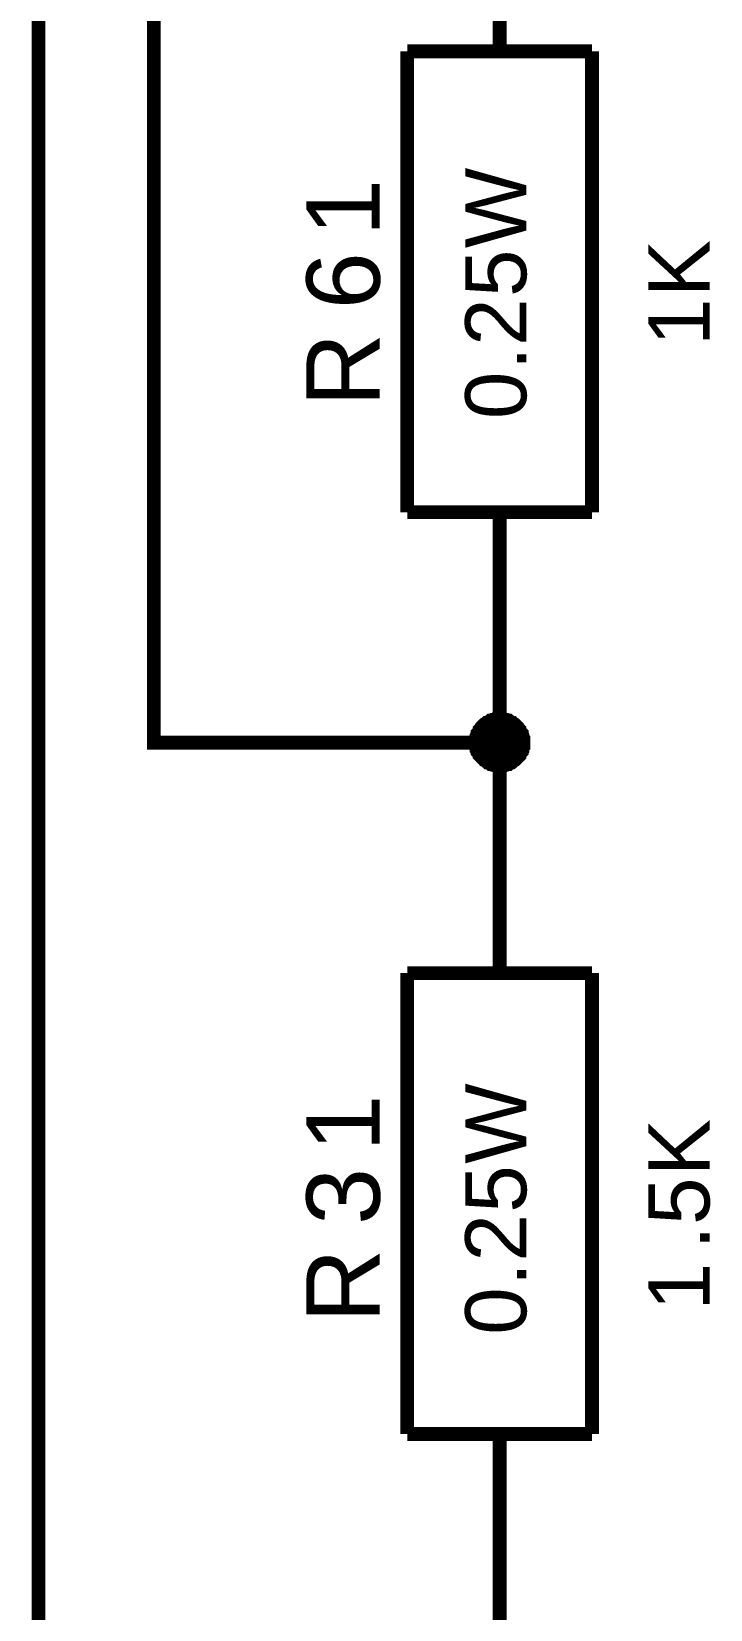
# Model space of a CAD drawing. Header units: millimetres. Extents: x -2024 to 917, y -725 to 13.
# Drawn here: x 267.02 to 281.74, y -600.11 to -565.87 of the extents above; entities that cross this region are included whole.
import ezdxf

# ---------------------------------------------------------------- set-up
doc = ezdxf.new("R2010")
doc.units = ezdxf.units.MM
doc.layers.add('Sheet', color=255, linetype='Continuous')
doc.styles.get("Standard").update_dxf_attribs({"font": 'arial.ttf'})

msp = doc.modelspace()

# ---------------------------------------------------------------- linework, layer by layer
at = {"layer": 'Sheet'}
for points, const_width in [([(277.171, -638.79), (267.175, -638.79), (267.175, -538.791)], 0.3), ([(277.171, -581.298), (269.674, -581.298), (269.674, -538.791)], 0.3), ([(277.171, -566.295), (277.171, -563.795)], 0.3), ([(275.169, -566.295), (279.174, -566.295)], 0.3), ([(275.169, -576.297), (275.169, -566.295)], 0.3), ([(279.174, -576.297), (279.174, -566.295)], 0.3), ([(275.169, -576.297), (279.174, -576.297)], 0.3), ([(277.171, -576.297), (277.171, -578.797)], 0.3), ([(277.171, -583.798), (277.171, -581.298), (277.171, -578.797)], 0.3), ([(276.658, -581.298), (276.658, -581.265), (276.658, -581.248), (276.658, -581.215), (276.675, -581.198), (276.675, -581.165), (276.675, -581.149), (276.691, -581.116), (276.691, -581.099), (276.708, -581.083), (276.725, -581.049), (276.741, -581.033), (276.741, -581.016), (276.758, -581), (276.774, -580.967), (276.791, -580.95), (276.807, -580.934), (276.824, -580.917), (276.84, -580.9), (276.874, -580.884), (276.89, -580.867), (276.907, -580.867), (276.923, -580.851), (276.956, -580.834), (276.973, -580.818), (276.989, -580.818), (277.022, -580.801), (277.039, -580.801), (277.072, -580.801), (277.089, -580.784), (277.122, -580.784), (277.138, -580.784), (277.171, -580.784)], 0.3), ([(276.658, -581.298), (276.658, -581.265), (276.658, -581.248), (276.658, -581.215), (276.675, -581.198), (276.675, -581.165), (276.675, -581.149), (276.691, -581.116), (276.691, -581.099), (276.708, -581.083), (276.725, -581.049), (276.741, -581.033), (276.741, -581.016), (276.758, -581), (276.774, -580.967), (276.791, -580.95), (276.807, -580.934), (276.824, -580.917), (276.84, -580.9), (276.874, -580.884), (276.89, -580.867), (276.907, -580.867), (276.923, -580.851), (276.956, -580.834), (276.973, -580.818), (276.989, -580.818), (277.022, -580.801), (277.039, -580.801), (277.072, -580.801), (277.089, -580.784), (277.122, -580.784), (277.138, -580.784), (277.171, -580.784)], 0.3), ([(276.658, -581.298), (276.658, -581.265), (276.658, -581.248), (276.658, -581.215), (276.675, -581.198), (276.675, -581.165), (276.675, -581.149), (276.691, -581.116), (276.691, -581.099), (276.708, -581.083), (276.725, -581.049), (276.741, -581.033), (276.741, -581.016), (276.758, -581), (276.774, -580.967), (276.791, -580.95), (276.807, -580.934), (276.824, -580.917), (276.84, -580.9), (276.874, -580.884), (276.89, -580.867), (276.907, -580.867), (276.923, -580.851), (276.956, -580.834), (276.973, -580.818), (276.989, -580.818), (277.022, -580.801), (277.039, -580.801), (277.072, -580.801), (277.089, -580.784), (277.122, -580.784), (277.138, -580.784), (277.171, -580.784)], 0.3), ([(276.658, -581.298), (276.658, -581.265), (276.658, -581.248), (276.658, -581.215), (276.675, -581.198), (276.675, -581.165), (276.675, -581.149), (276.691, -581.116), (276.691, -581.099), (276.708, -581.083), (276.725, -581.049), (276.741, -581.033), (276.741, -581.016), (276.758, -581), (276.774, -580.967), (276.791, -580.95), (276.807, -580.934), (276.824, -580.917), (276.84, -580.9), (276.874, -580.884), (276.89, -580.867), (276.907, -580.867), (276.923, -580.851), (276.956, -580.834), (276.973, -580.818), (276.989, -580.818), (277.022, -580.801), (277.039, -580.801), (277.072, -580.801), (277.089, -580.784), (277.122, -580.784), (277.138, -580.784), (277.171, -580.784)], 0.3), ([(277.171, -580.784), (277.171, -580.784)], 0.3), ([(277.171, -580.784), (277.205, -580.784), (277.221, -580.784), (277.254, -580.784), (277.271, -580.801), (277.304, -580.801), (277.32, -580.801), (277.354, -580.818), (277.37, -580.818), (277.387, -580.834), (277.42, -580.851), (277.436, -580.867), (277.453, -580.867), (277.469, -580.884), (277.502, -580.9), (277.519, -580.917), (277.536, -580.934), (277.552, -580.95), (277.569, -580.967), (277.585, -581), (277.602, -581.016), (277.602, -581.033), (277.618, -581.049), (277.635, -581.083), (277.651, -581.099), (277.651, -581.116), (277.668, -581.149), (277.668, -581.165), (277.668, -581.198), (277.685, -581.215), (277.685, -581.248), (277.685, -581.265), (277.685, -581.298)], 0.3), ([(277.171, -580.784), (277.171, -580.784)], 0.3), ([(277.171, -580.784), (277.205, -580.784), (277.221, -580.784), (277.254, -580.784), (277.271, -580.801), (277.304, -580.801), (277.32, -580.801), (277.354, -580.818), (277.37, -580.818), (277.387, -580.834), (277.42, -580.851), (277.436, -580.867), (277.453, -580.867), (277.469, -580.884), (277.502, -580.9), (277.519, -580.917), (277.536, -580.934), (277.552, -580.95), (277.569, -580.967), (277.585, -581), (277.602, -581.016), (277.602, -581.033), (277.618, -581.049), (277.635, -581.083), (277.651, -581.099), (277.651, -581.116), (277.668, -581.149), (277.668, -581.165), (277.668, -581.198), (277.685, -581.215), (277.685, -581.248), (277.685, -581.265), (277.685, -581.298)], 0.3), ([(277.171, -580.784), (277.171, -580.784)], 0.3), ([(277.171, -580.784), (277.205, -580.784), (277.221, -580.784), (277.254, -580.784), (277.271, -580.801), (277.304, -580.801), (277.32, -580.801), (277.354, -580.818), (277.37, -580.818), (277.387, -580.834), (277.42, -580.851), (277.436, -580.867), (277.453, -580.867), (277.469, -580.884), (277.502, -580.9), (277.519, -580.917), (277.536, -580.934), (277.552, -580.95), (277.569, -580.967), (277.585, -581), (277.602, -581.016), (277.602, -581.033), (277.618, -581.049), (277.635, -581.083), (277.651, -581.099), (277.651, -581.116), (277.668, -581.149), (277.668, -581.165), (277.668, -581.198), (277.685, -581.215), (277.685, -581.248), (277.685, -581.265), (277.685, -581.298)], 0.3), ([(277.171, -580.784), (277.171, -580.784)], 0.3), ([(277.171, -580.784), (277.205, -580.784), (277.221, -580.784), (277.254, -580.784), (277.271, -580.801), (277.304, -580.801), (277.32, -580.801), (277.354, -580.818), (277.37, -580.818), (277.387, -580.834), (277.42, -580.851), (277.436, -580.867), (277.453, -580.867), (277.469, -580.884), (277.502, -580.9), (277.519, -580.917), (277.536, -580.934), (277.552, -580.95), (277.569, -580.967), (277.585, -581), (277.602, -581.016), (277.602, -581.033), (277.618, -581.049), (277.635, -581.083), (277.651, -581.099), (277.651, -581.116), (277.668, -581.149), (277.668, -581.165), (277.668, -581.198), (277.685, -581.215), (277.685, -581.248), (277.685, -581.265), (277.685, -581.298)], 0.3), ([(276.658, -581.298), (276.658, -581.265), (276.658, -581.248), (276.658, -581.215), (276.675, -581.198), (276.675, -581.165), (276.675, -581.149), (276.691, -581.116), (276.691, -581.099), (276.708, -581.083), (276.725, -581.049), (276.741, -581.033), (276.741, -581.016), (276.758, -581), (276.774, -580.967), (276.791, -580.95), (276.807, -580.934), (276.824, -580.917), (276.84, -580.9), (276.874, -580.884), (276.89, -580.867), (276.907, -580.867), (276.923, -580.851), (276.956, -580.834), (276.973, -580.818), (276.989, -580.818), (277.022, -580.801), (277.039, -580.801), (277.072, -580.801), (277.089, -580.784), (277.122, -580.784), (277.138, -580.784), (277.171, -580.784)], 0.0991), ([(276.658, -581.298), (276.658, -581.265), (276.658, -581.248), (276.658, -581.215), (276.675, -581.198), (276.675, -581.165), (276.675, -581.149), (276.691, -581.116), (276.691, -581.099), (276.708, -581.083), (276.725, -581.049), (276.741, -581.033), (276.741, -581.016), (276.758, -581), (276.774, -580.967), (276.791, -580.95), (276.807, -580.934), (276.824, -580.917), (276.84, -580.9), (276.874, -580.884), (276.89, -580.867), (276.907, -580.867), (276.923, -580.851), (276.956, -580.834), (276.973, -580.818), (276.989, -580.818), (277.022, -580.801), (277.039, -580.801), (277.072, -580.801), (277.089, -580.784), (277.122, -580.784), (277.138, -580.784), (277.171, -580.784)], 0.0991), ([(276.658, -581.298), (276.658, -581.265), (276.658, -581.248), (276.658, -581.215), (276.675, -581.198), (276.675, -581.165), (276.675, -581.149), (276.691, -581.116), (276.691, -581.099), (276.708, -581.083), (276.725, -581.049), (276.741, -581.033), (276.741, -581.016), (276.758, -581), (276.774, -580.967), (276.791, -580.95), (276.807, -580.934), (276.824, -580.917), (276.84, -580.9), (276.874, -580.884), (276.89, -580.867), (276.907, -580.867), (276.923, -580.851), (276.956, -580.834), (276.973, -580.818), (276.989, -580.818), (277.022, -580.801), (277.039, -580.801), (277.072, -580.801), (277.089, -580.784), (277.122, -580.784), (277.138, -580.784), (277.171, -580.784)], 0.0991), ([(276.658, -581.298), (276.658, -581.265), (276.658, -581.248), (276.658, -581.215), (276.675, -581.198), (276.675, -581.165), (276.675, -581.149), (276.691, -581.116), (276.691, -581.099), (276.708, -581.083), (276.725, -581.049), (276.741, -581.033), (276.741, -581.016), (276.758, -581), (276.774, -580.967), (276.791, -580.95), (276.807, -580.934), (276.824, -580.917), (276.84, -580.9), (276.874, -580.884), (276.89, -580.867), (276.907, -580.867), (276.923, -580.851), (276.956, -580.834), (276.973, -580.818), (276.989, -580.818), (277.022, -580.801), (277.039, -580.801), (277.072, -580.801), (277.089, -580.784), (277.122, -580.784), (277.138, -580.784), (277.171, -580.784)], 0.0991), ([(277.171, -580.784), (277.171, -580.784)], 0.0991), ([(277.171, -580.784), (277.205, -580.784), (277.221, -580.784), (277.254, -580.784), (277.271, -580.801), (277.304, -580.801), (277.32, -580.801), (277.354, -580.818), (277.37, -580.818), (277.387, -580.834), (277.42, -580.851), (277.436, -580.867), (277.453, -580.867), (277.469, -580.884), (277.502, -580.9), (277.519, -580.917), (277.536, -580.934), (277.552, -580.95), (277.569, -580.967), (277.585, -581), (277.602, -581.016), (277.602, -581.033), (277.618, -581.049), (277.635, -581.083), (277.651, -581.099), (277.651, -581.116), (277.668, -581.149), (277.668, -581.165), (277.668, -581.198), (277.685, -581.215), (277.685, -581.248), (277.685, -581.265), (277.685, -581.298)], 0.0991), ([(277.171, -580.784), (277.171, -580.784)], 0.0991), ([(277.171, -580.784), (277.205, -580.784), (277.221, -580.784), (277.254, -580.784), (277.271, -580.801), (277.304, -580.801), (277.32, -580.801), (277.354, -580.818), (277.37, -580.818), (277.387, -580.834), (277.42, -580.851), (277.436, -580.867), (277.453, -580.867), (277.469, -580.884), (277.502, -580.9), (277.519, -580.917), (277.536, -580.934), (277.552, -580.95), (277.569, -580.967), (277.585, -581), (277.602, -581.016), (277.602, -581.033), (277.618, -581.049), (277.635, -581.083), (277.651, -581.099), (277.651, -581.116), (277.668, -581.149), (277.668, -581.165), (277.668, -581.198), (277.685, -581.215), (277.685, -581.248), (277.685, -581.265), (277.685, -581.298)], 0.0991), ([(277.171, -580.784), (277.171, -580.784)], 0.0991), ([(277.171, -580.784), (277.205, -580.784), (277.221, -580.784), (277.254, -580.784), (277.271, -580.801), (277.304, -580.801), (277.32, -580.801), (277.354, -580.818), (277.37, -580.818), (277.387, -580.834), (277.42, -580.851), (277.436, -580.867), (277.453, -580.867), (277.469, -580.884), (277.502, -580.9), (277.519, -580.917), (277.536, -580.934), (277.552, -580.95), (277.569, -580.967), (277.585, -581), (277.602, -581.016), (277.602, -581.033), (277.618, -581.049), (277.635, -581.083), (277.651, -581.099), (277.651, -581.116), (277.668, -581.149), (277.668, -581.165), (277.668, -581.198), (277.685, -581.215), (277.685, -581.248), (277.685, -581.265), (277.685, -581.298)], 0.0991), ([(277.171, -580.784), (277.171, -580.784)], 0.0991), ([(277.171, -580.784), (277.205, -580.784), (277.221, -580.784), (277.254, -580.784), (277.271, -580.801), (277.304, -580.801), (277.32, -580.801), (277.354, -580.818), (277.37, -580.818), (277.387, -580.834), (277.42, -580.851), (277.436, -580.867), (277.453, -580.867), (277.469, -580.884), (277.502, -580.9), (277.519, -580.917), (277.536, -580.934), (277.552, -580.95), (277.569, -580.967), (277.585, -581), (277.602, -581.016), (277.602, -581.033), (277.618, -581.049), (277.635, -581.083), (277.651, -581.099), (277.651, -581.116), (277.668, -581.149), (277.668, -581.165), (277.668, -581.198), (277.685, -581.215), (277.685, -581.248), (277.685, -581.265), (277.685, -581.298)], 0.0991), ([(277.171, -581.795), (277.138, -581.795), (277.122, -581.795), (277.089, -581.795), (277.072, -581.778), (277.039, -581.778), (277.022, -581.778), (276.989, -581.761), (276.973, -581.761), (276.956, -581.745), (276.923, -581.728), (276.907, -581.728), (276.89, -581.712), (276.874, -581.695), (276.84, -581.679), (276.824, -581.662), (276.807, -581.646), (276.791, -581.629), (276.774, -581.612), (276.758, -581.596), (276.741, -581.579), (276.741, -581.563), (276.725, -581.53), (276.708, -581.513), (276.691, -581.497), (276.691, -581.463), (276.675, -581.447), (276.675, -581.43), (276.675, -581.397), (276.658, -581.381), (276.658, -581.347), (276.658, -581.331), (276.658, -581.298)], 0.3), ([(276.658, -581.298), (276.658, -581.298)], 0.3), ([(277.171, -581.795), (277.138, -581.795), (277.122, -581.795), (277.089, -581.795), (277.072, -581.778), (277.039, -581.778), (277.022, -581.778), (276.989, -581.761), (276.973, -581.761), (276.956, -581.745), (276.923, -581.728), (276.907, -581.728), (276.89, -581.712), (276.874, -581.695), (276.84, -581.679), (276.824, -581.662), (276.807, -581.646), (276.791, -581.629), (276.774, -581.612), (276.758, -581.596), (276.741, -581.579), (276.741, -581.563), (276.725, -581.53), (276.708, -581.513), (276.691, -581.497), (276.691, -581.463), (276.675, -581.447), (276.675, -581.43), (276.675, -581.397), (276.658, -581.381), (276.658, -581.347), (276.658, -581.331), (276.658, -581.298)], 0.3), ([(276.658, -581.298), (276.658, -581.298)], 0.3), ([(277.171, -581.795), (277.138, -581.795), (277.122, -581.795), (277.089, -581.795), (277.072, -581.778), (277.039, -581.778), (277.022, -581.778), (276.989, -581.761), (276.973, -581.761), (276.956, -581.745), (276.923, -581.728), (276.907, -581.728), (276.89, -581.712), (276.874, -581.695), (276.84, -581.679), (276.824, -581.662), (276.807, -581.646), (276.791, -581.629), (276.774, -581.612), (276.758, -581.596), (276.741, -581.579), (276.741, -581.563), (276.725, -581.53), (276.708, -581.513), (276.691, -581.497), (276.691, -581.463), (276.675, -581.447), (276.675, -581.43), (276.675, -581.397), (276.658, -581.381), (276.658, -581.347), (276.658, -581.331), (276.658, -581.298)], 0.3), ([(276.658, -581.298), (276.658, -581.298)], 0.3), ([(277.171, -581.795), (277.138, -581.795), (277.122, -581.795), (277.089, -581.795), (277.072, -581.778), (277.039, -581.778), (277.022, -581.778), (276.989, -581.761), (276.973, -581.761), (276.956, -581.745), (276.923, -581.728), (276.907, -581.728), (276.89, -581.712), (276.874, -581.695), (276.84, -581.679), (276.824, -581.662), (276.807, -581.646), (276.791, -581.629), (276.774, -581.612), (276.758, -581.596), (276.741, -581.579), (276.741, -581.563), (276.725, -581.53), (276.708, -581.513), (276.691, -581.497), (276.691, -581.463), (276.675, -581.447), (276.675, -581.43), (276.675, -581.397), (276.658, -581.381), (276.658, -581.347), (276.658, -581.331), (276.658, -581.298)], 0.3), ([(276.658, -581.298), (276.658, -581.298)], 0.3), ([(277.171, -581.795), (277.138, -581.795), (277.122, -581.795), (277.089, -581.795), (277.072, -581.778), (277.039, -581.778), (277.022, -581.778), (276.989, -581.761), (276.973, -581.761), (276.956, -581.745), (276.923, -581.728), (276.907, -581.728), (276.89, -581.712), (276.874, -581.695), (276.84, -581.679), (276.824, -581.662), (276.807, -581.646), (276.791, -581.629), (276.774, -581.612), (276.758, -581.596), (276.741, -581.579), (276.741, -581.563), (276.725, -581.53), (276.708, -581.513), (276.691, -581.497), (276.691, -581.463), (276.675, -581.447), (276.675, -581.43), (276.675, -581.397), (276.658, -581.381), (276.658, -581.347), (276.658, -581.331), (276.658, -581.298)], 0.0991), ([(276.658, -581.298), (276.658, -581.298)], 0.0991), ([(277.171, -581.795), (277.138, -581.795), (277.122, -581.795), (277.089, -581.795), (277.072, -581.778), (277.039, -581.778), (277.022, -581.778), (276.989, -581.761), (276.973, -581.761), (276.956, -581.745), (276.923, -581.728), (276.907, -581.728), (276.89, -581.712), (276.874, -581.695), (276.84, -581.679), (276.824, -581.662), (276.807, -581.646), (276.791, -581.629), (276.774, -581.612), (276.758, -581.596), (276.741, -581.579), (276.741, -581.563), (276.725, -581.53), (276.708, -581.513), (276.691, -581.497), (276.691, -581.463), (276.675, -581.447), (276.675, -581.43), (276.675, -581.397), (276.658, -581.381), (276.658, -581.347), (276.658, -581.331), (276.658, -581.298)], 0.0991), ([(276.658, -581.298), (276.658, -581.298)], 0.0991), ([(277.171, -581.795), (277.138, -581.795), (277.122, -581.795), (277.089, -581.795), (277.072, -581.778), (277.039, -581.778), (277.022, -581.778), (276.989, -581.761), (276.973, -581.761), (276.956, -581.745), (276.923, -581.728), (276.907, -581.728), (276.89, -581.712), (276.874, -581.695), (276.84, -581.679), (276.824, -581.662), (276.807, -581.646), (276.791, -581.629), (276.774, -581.612), (276.758, -581.596), (276.741, -581.579), (276.741, -581.563), (276.725, -581.53), (276.708, -581.513), (276.691, -581.497), (276.691, -581.463), (276.675, -581.447), (276.675, -581.43), (276.675, -581.397), (276.658, -581.381), (276.658, -581.347), (276.658, -581.331), (276.658, -581.298)], 0.0991), ([(276.658, -581.298), (276.658, -581.298)], 0.0991), ([(277.171, -581.795), (277.138, -581.795), (277.122, -581.795), (277.089, -581.795), (277.072, -581.778), (277.039, -581.778), (277.022, -581.778), (276.989, -581.761), (276.973, -581.761), (276.956, -581.745), (276.923, -581.728), (276.907, -581.728), (276.89, -581.712), (276.874, -581.695), (276.84, -581.679), (276.824, -581.662), (276.807, -581.646), (276.791, -581.629), (276.774, -581.612), (276.758, -581.596), (276.741, -581.579), (276.741, -581.563), (276.725, -581.53), (276.708, -581.513), (276.691, -581.497), (276.691, -581.463), (276.675, -581.447), (276.675, -581.43), (276.675, -581.397), (276.658, -581.381), (276.658, -581.347), (276.658, -581.331), (276.658, -581.298)], 0.0991), ([(276.658, -581.298), (276.658, -581.298)], 0.0991), ([(277.685, -581.298), (277.685, -581.331), (277.685, -581.347), (277.685, -581.381), (277.668, -581.397), (277.668, -581.43), (277.668, -581.447), (277.651, -581.463), (277.651, -581.497), (277.635, -581.513), (277.618, -581.53), (277.602, -581.563), (277.602, -581.579), (277.585, -581.596), (277.569, -581.612), (277.552, -581.629), (277.536, -581.646), (277.519, -581.662), (277.502, -581.679), (277.469, -581.695), (277.453, -581.712), (277.436, -581.728), (277.42, -581.728), (277.387, -581.745), (277.37, -581.761), (277.354, -581.761), (277.32, -581.778), (277.304, -581.778), (277.271, -581.778), (277.254, -581.795), (277.221, -581.795), (277.205, -581.795), (277.171, -581.795)], 0.3), ([(277.685, -581.298), (277.685, -581.331), (277.685, -581.347), (277.685, -581.381), (277.668, -581.397), (277.668, -581.43), (277.668, -581.447), (277.651, -581.463), (277.651, -581.497), (277.635, -581.513), (277.618, -581.53), (277.602, -581.563), (277.602, -581.579), (277.585, -581.596), (277.569, -581.612), (277.552, -581.629), (277.536, -581.646), (277.519, -581.662), (277.502, -581.679), (277.469, -581.695), (277.453, -581.712), (277.436, -581.728), (277.42, -581.728), (277.387, -581.745), (277.37, -581.761), (277.354, -581.761), (277.32, -581.778), (277.304, -581.778), (277.271, -581.778), (277.254, -581.795), (277.221, -581.795), (277.205, -581.795), (277.171, -581.795)], 0.3), ([(277.685, -581.298), (277.685, -581.331), (277.685, -581.347), (277.685, -581.381), (277.668, -581.397), (277.668, -581.43), (277.668, -581.447), (277.651, -581.463), (277.651, -581.497), (277.635, -581.513), (277.618, -581.53), (277.602, -581.563), (277.602, -581.579), (277.585, -581.596), (277.569, -581.612), (277.552, -581.629), (277.536, -581.646), (277.519, -581.662), (277.502, -581.679), (277.469, -581.695), (277.453, -581.712), (277.436, -581.728), (277.42, -581.728), (277.387, -581.745), (277.37, -581.761), (277.354, -581.761), (277.32, -581.778), (277.304, -581.778), (277.271, -581.778), (277.254, -581.795), (277.221, -581.795), (277.205, -581.795), (277.171, -581.795)], 0.3), ([(277.685, -581.298), (277.685, -581.331), (277.685, -581.347), (277.685, -581.381), (277.668, -581.397), (277.668, -581.43), (277.668, -581.447), (277.651, -581.463), (277.651, -581.497), (277.635, -581.513), (277.618, -581.53), (277.602, -581.563), (277.602, -581.579), (277.585, -581.596), (277.569, -581.612), (277.552, -581.629), (277.536, -581.646), (277.519, -581.662), (277.502, -581.679), (277.469, -581.695), (277.453, -581.712), (277.436, -581.728), (277.42, -581.728), (277.387, -581.745), (277.37, -581.761), (277.354, -581.761), (277.32, -581.778), (277.304, -581.778), (277.271, -581.778), (277.254, -581.795), (277.221, -581.795), (277.205, -581.795), (277.171, -581.795)], 0.3), ([(277.685, -581.298), (277.685, -581.331), (277.685, -581.347), (277.685, -581.381), (277.668, -581.397), (277.668, -581.43), (277.668, -581.447), (277.651, -581.463), (277.651, -581.497), (277.635, -581.513), (277.618, -581.53), (277.602, -581.563), (277.602, -581.579), (277.585, -581.596), (277.569, -581.612), (277.552, -581.629), (277.536, -581.646), (277.519, -581.662), (277.502, -581.679), (277.469, -581.695), (277.453, -581.712), (277.436, -581.728), (277.42, -581.728), (277.387, -581.745), (277.37, -581.761), (277.354, -581.761), (277.32, -581.778), (277.304, -581.778), (277.271, -581.778), (277.254, -581.795), (277.221, -581.795), (277.205, -581.795), (277.171, -581.795)], 0.0991), ([(277.685, -581.298), (277.685, -581.331), (277.685, -581.347), (277.685, -581.381), (277.668, -581.397), (277.668, -581.43), (277.668, -581.447), (277.651, -581.463), (277.651, -581.497), (277.635, -581.513), (277.618, -581.53), (277.602, -581.563), (277.602, -581.579), (277.585, -581.596), (277.569, -581.612), (277.552, -581.629), (277.536, -581.646), (277.519, -581.662), (277.502, -581.679), (277.469, -581.695), (277.453, -581.712), (277.436, -581.728), (277.42, -581.728), (277.387, -581.745), (277.37, -581.761), (277.354, -581.761), (277.32, -581.778), (277.304, -581.778), (277.271, -581.778), (277.254, -581.795), (277.221, -581.795), (277.205, -581.795), (277.171, -581.795)], 0.0991), ([(277.685, -581.298), (277.685, -581.331), (277.685, -581.347), (277.685, -581.381), (277.668, -581.397), (277.668, -581.43), (277.668, -581.447), (277.651, -581.463), (277.651, -581.497), (277.635, -581.513), (277.618, -581.53), (277.602, -581.563), (277.602, -581.579), (277.585, -581.596), (277.569, -581.612), (277.552, -581.629), (277.536, -581.646), (277.519, -581.662), (277.502, -581.679), (277.469, -581.695), (277.453, -581.712), (277.436, -581.728), (277.42, -581.728), (277.387, -581.745), (277.37, -581.761), (277.354, -581.761), (277.32, -581.778), (277.304, -581.778), (277.271, -581.778), (277.254, -581.795), (277.221, -581.795), (277.205, -581.795), (277.171, -581.795)], 0.0991), ([(277.685, -581.298), (277.685, -581.331), (277.685, -581.347), (277.685, -581.381), (277.668, -581.397), (277.668, -581.43), (277.668, -581.447), (277.651, -581.463), (277.651, -581.497), (277.635, -581.513), (277.618, -581.53), (277.602, -581.563), (277.602, -581.579), (277.585, -581.596), (277.569, -581.612), (277.552, -581.629), (277.536, -581.646), (277.519, -581.662), (277.502, -581.679), (277.469, -581.695), (277.453, -581.712), (277.436, -581.728), (277.42, -581.728), (277.387, -581.745), (277.37, -581.761), (277.354, -581.761), (277.32, -581.778), (277.304, -581.778), (277.271, -581.778), (277.254, -581.795), (277.221, -581.795), (277.205, -581.795), (277.171, -581.795)], 0.0991), ([(277.685, -581.298), (277.685, -581.298), (277.685, -581.298), (277.685, -581.298), (277.685, -581.298), (277.685, -581.298), (277.685, -581.298), (277.685, -581.298), (277.685, -581.298), (277.685, -581.298), (277.685, -581.298), (277.685, -581.298), (277.685, -581.298), (277.685, -581.298), (277.685, -581.298), (277.685, -581.298), (277.685, -581.298), (277.685, -581.298), (277.685, -581.298), (277.685, -581.298), (277.685, -581.298), (277.685, -581.298), (277.685, -581.298), (277.685, -581.298), (277.685, -581.298), (277.685, -581.298), (277.685, -581.298), (277.685, -581.298), (277.685, -581.298), (277.685, -581.298), (277.685, -581.298), (277.685, -581.298), (277.685, -581.298)], 0.3), ([(277.685, -581.298), (277.685, -581.298)], 0.3), ([(277.685, -581.298), (277.685, -581.298), (277.685, -581.298), (277.685, -581.298), (277.685, -581.298), (277.685, -581.298), (277.685, -581.298), (277.685, -581.298), (277.685, -581.298), (277.685, -581.298), (277.685, -581.298), (277.685, -581.298), (277.685, -581.298), (277.685, -581.298), (277.685, -581.298), (277.685, -581.298), (277.685, -581.298), (277.685, -581.298), (277.685, -581.298), (277.685, -581.298), (277.685, -581.298), (277.685, -581.298), (277.685, -581.298), (277.685, -581.298), (277.685, -581.298), (277.685, -581.298), (277.685, -581.298), (277.685, -581.298), (277.685, -581.298), (277.685, -581.298), (277.685, -581.298), (277.685, -581.298), (277.685, -581.298)], 0.3), ([(277.685, -581.298), (277.685, -581.298)], 0.3), ([(277.685, -581.298), (277.685, -581.298), (277.685, -581.298), (277.685, -581.298), (277.685, -581.298), (277.685, -581.298), (277.685, -581.298), (277.685, -581.298), (277.685, -581.298), (277.685, -581.298), (277.685, -581.298), (277.685, -581.298), (277.685, -581.298), (277.685, -581.298), (277.685, -581.298), (277.685, -581.298), (277.685, -581.298), (277.685, -581.298), (277.685, -581.298), (277.685, -581.298), (277.685, -581.298), (277.685, -581.298), (277.685, -581.298), (277.685, -581.298), (277.685, -581.298), (277.685, -581.298), (277.685, -581.298), (277.685, -581.298), (277.685, -581.298), (277.685, -581.298), (277.685, -581.298), (277.685, -581.298), (277.685, -581.298)], 0.3), ([(277.685, -581.298), (277.685, -581.298)], 0.3), ([(277.685, -581.298), (277.685, -581.298), (277.685, -581.298), (277.685, -581.298), (277.685, -581.298), (277.685, -581.298), (277.685, -581.298), (277.685, -581.298), (277.685, -581.298), (277.685, -581.298), (277.685, -581.298), (277.685, -581.298), (277.685, -581.298), (277.685, -581.298), (277.685, -581.298), (277.685, -581.298), (277.685, -581.298), (277.685, -581.298), (277.685, -581.298), (277.685, -581.298), (277.685, -581.298), (277.685, -581.298), (277.685, -581.298), (277.685, -581.298), (277.685, -581.298), (277.685, -581.298), (277.685, -581.298), (277.685, -581.298), (277.685, -581.298), (277.685, -581.298), (277.685, -581.298), (277.685, -581.298), (277.685, -581.298)], 0.3), ([(277.685, -581.298), (277.685, -581.298)], 0.3), ([(277.685, -581.298), (277.685, -581.298), (277.685, -581.298), (277.685, -581.298), (277.685, -581.298), (277.685, -581.298), (277.685, -581.298), (277.685, -581.298), (277.685, -581.298), (277.685, -581.298), (277.685, -581.298), (277.685, -581.298), (277.685, -581.298), (277.685, -581.298), (277.685, -581.298), (277.685, -581.298), (277.685, -581.298), (277.685, -581.298), (277.685, -581.298), (277.685, -581.298), (277.685, -581.298), (277.685, -581.298), (277.685, -581.298), (277.685, -581.298), (277.685, -581.298), (277.685, -581.298), (277.685, -581.298), (277.685, -581.298), (277.685, -581.298), (277.685, -581.298), (277.685, -581.298), (277.685, -581.298), (277.685, -581.298)], 0.0991), ([(277.685, -581.298), (277.685, -581.298)], 0.0991), ([(277.685, -581.298), (277.685, -581.298), (277.685, -581.298), (277.685, -581.298), (277.685, -581.298), (277.685, -581.298), (277.685, -581.298), (277.685, -581.298), (277.685, -581.298), (277.685, -581.298), (277.685, -581.298), (277.685, -581.298), (277.685, -581.298), (277.685, -581.298), (277.685, -581.298), (277.685, -581.298), (277.685, -581.298), (277.685, -581.298), (277.685, -581.298), (277.685, -581.298), (277.685, -581.298), (277.685, -581.298), (277.685, -581.298), (277.685, -581.298), (277.685, -581.298), (277.685, -581.298), (277.685, -581.298), (277.685, -581.298), (277.685, -581.298), (277.685, -581.298), (277.685, -581.298), (277.685, -581.298), (277.685, -581.298)], 0.0991), ([(277.685, -581.298), (277.685, -581.298)], 0.0991), ([(277.685, -581.298), (277.685, -581.298), (277.685, -581.298), (277.685, -581.298), (277.685, -581.298), (277.685, -581.298), (277.685, -581.298), (277.685, -581.298), (277.685, -581.298), (277.685, -581.298), (277.685, -581.298), (277.685, -581.298), (277.685, -581.298), (277.685, -581.298), (277.685, -581.298), (277.685, -581.298), (277.685, -581.298), (277.685, -581.298), (277.685, -581.298), (277.685, -581.298), (277.685, -581.298), (277.685, -581.298), (277.685, -581.298), (277.685, -581.298), (277.685, -581.298), (277.685, -581.298), (277.685, -581.298), (277.685, -581.298), (277.685, -581.298), (277.685, -581.298), (277.685, -581.298), (277.685, -581.298), (277.685, -581.298)], 0.0991), ([(277.685, -581.298), (277.685, -581.298)], 0.0991), ([(277.685, -581.298), (277.685, -581.298), (277.685, -581.298), (277.685, -581.298), (277.685, -581.298), (277.685, -581.298), (277.685, -581.298), (277.685, -581.298), (277.685, -581.298), (277.685, -581.298), (277.685, -581.298), (277.685, -581.298), (277.685, -581.298), (277.685, -581.298), (277.685, -581.298), (277.685, -581.298), (277.685, -581.298), (277.685, -581.298), (277.685, -581.298), (277.685, -581.298), (277.685, -581.298), (277.685, -581.298), (277.685, -581.298), (277.685, -581.298), (277.685, -581.298), (277.685, -581.298), (277.685, -581.298), (277.685, -581.298), (277.685, -581.298), (277.685, -581.298), (277.685, -581.298), (277.685, -581.298), (277.685, -581.298)], 0.0991), ([(277.685, -581.298), (277.685, -581.298)], 0.0991), ([(277.171, -586.299), (277.171, -583.798)], 0.3), ([(275.169, -586.299), (279.174, -586.299)], 0.3), ([(275.169, -596.3), (275.169, -586.299)], 0.3), ([(279.174, -596.3), (279.174, -586.299)], 0.3), ([(275.169, -596.3), (279.174, -596.3)], 0.3), ([(277.171, -596.3), (277.171, -598.801)], 0.3), ([(277.171, -601.301), (277.171, -598.801)], 0.3)]:
    msp.add_lwpolyline(points, dxfattribs=dict(at, const_width=const_width))
at = {"layer": 'Sheet', "const_width": 0.508}
msp.add_lwpolyline([(276.832, -581.286, 1), (277.34, -581.286, 1)], format="xyb", close=True, dxfattribs=at)

# ---------------------------------------------------------------- texts
at = {"layer": 'Sheet'}
for s, height, p in [('W', 1.325, (277.751, -570.568)), ('1', 1.59, (274.573, -570.303)), ('K', 1.325, (281.723, -571.627)), ('6', 1.59, (274.573, -571.892)), ('5', 1.325, (277.751, -571.627)), ('2', 1.325, (277.751, -572.687)), ('1', 1.325, (281.723, -572.687)), ('R', 1.59, (274.573, -574.012)), ('.', 1.325, (277.751, -573.217)), ('0', 1.325, (277.751, -574.277)), ('W', 1.325, (277.751, -590.438)), ('1', 1.59, (274.573, -590.173)), ('K', 1.325, (281.723, -590.703)), ('3', 1.59, (274.573, -591.763)), ('5', 1.325, (277.751, -591.498)), ('5', 1.325, (281.723, -591.763)), ('2', 1.325, (277.751, -592.558)), ('.', 1.325, (281.723, -592.293)), ('R', 1.59, (274.573, -593.883)), ('1', 1.325, (281.723, -593.618)), ('.', 1.325, (277.751, -593.088)), ('0', 1.325, (277.751, -594.147))]:
    msp.add_text(s, height=height, rotation=90, dxfattribs=at).set_placement(p)

doc.saveas('drawing.dxf')
